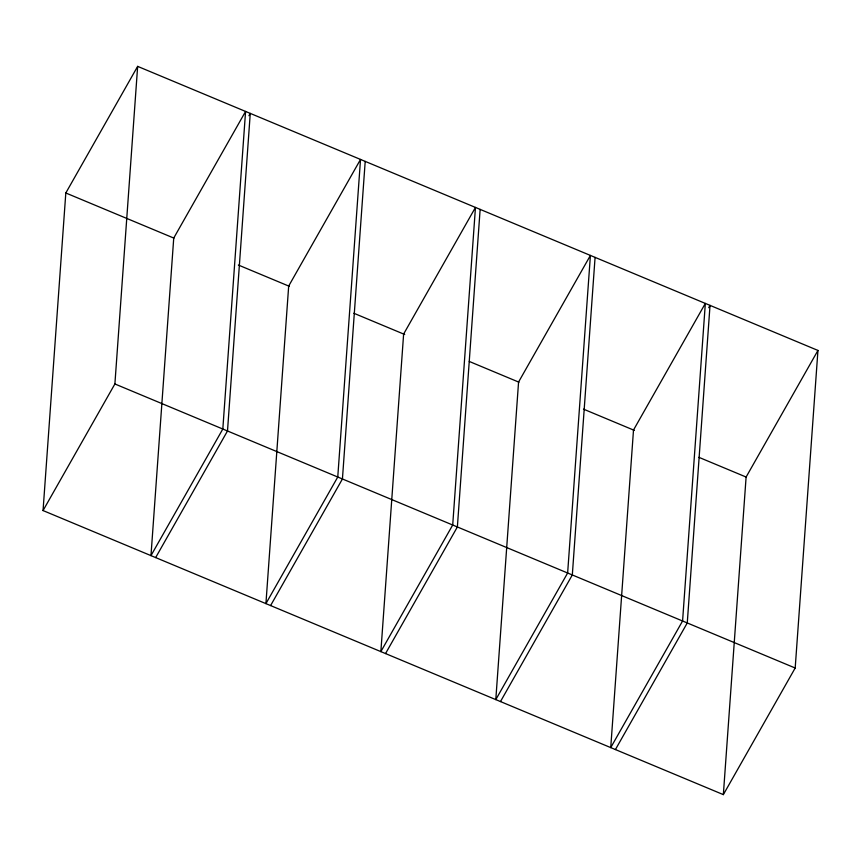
<?xml version="1.0" encoding="UTF-8"?>
<svg xmlns="http://www.w3.org/2000/svg" width="861" height="861" viewBox="0 0 861 861"><rect width="100%" height="100%" fill="white"/><g stroke="black" fill="none" stroke-linecap="round" stroke-linejoin="round"><path stroke-width="1.29" d="M43.05 510.562L65.813 192.982L137.652 66.372L817.95 350.438L795.187 668.018L723.348 794.628L43.05 510.562L114.89 383.963L137.652 66.372M365.204 161.384L342.43 478.974L270.591 605.574M480.137 209.384L457.374 526.964L385.534 653.574M595.08 257.374L572.317 574.954L500.478 701.564M723.348 794.628L746.11 477.037L817.95 350.438M248.937 115.718L250.26 113.394L227.498 430.974L155.658 557.584M708.711 307.689L710.024 305.375L687.261 622.955L615.421 749.565M65.813 192.982L173.814 238.077M238.368 265.037L289.274 286.282M353.828 313.243L404.724 334.498M469.277 361.448L518.935 382.187M583.489 409.136L634.385 430.392M698.938 457.342L746.11 477.037M114.89 383.963L795.187 668.018M173.739 238.045L150.976 555.625L222.816 429.026L245.579 111.435L173.739 238.045M288.683 286.046L265.92 603.626L337.76 477.016L360.522 159.436L288.683 286.046M403.626 334.036L380.863 651.616L452.703 525.016L475.466 207.426L403.626 334.036M518.57 382.026L495.796 699.616L567.636 573.006L590.409 255.426L518.57 382.026M633.502 430.026L610.74 747.606L682.579 620.996L705.342 303.416L633.502 430.026"/></g></svg>
